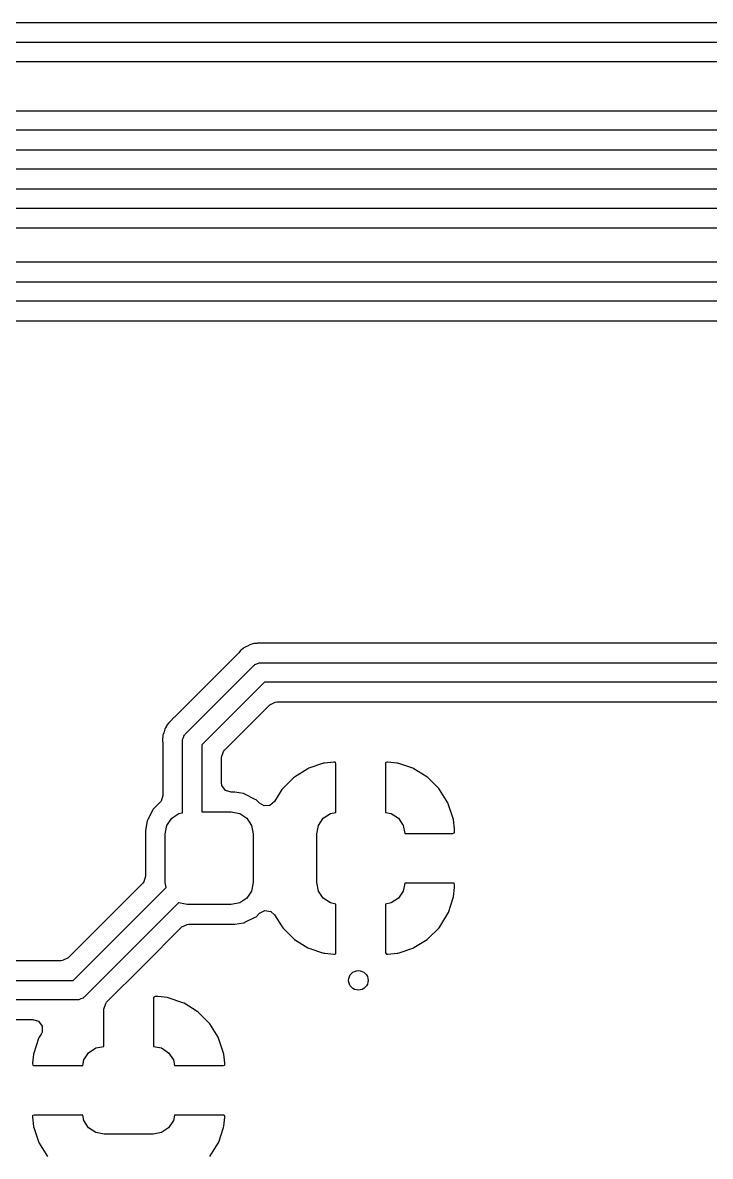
# Model space of a CAD drawing. Extents: x 97 to 313, y -173 to 213.
# Drawn here: x 199.17 to 206.2, y -144.25 to -132.65 of the extents above; entities that cross this region are included whole.
import ezdxf

# ---------------------------------------------------------------- set-up
doc = ezdxf.new("R2010")
doc.units = 0
doc.layers.add('BLACK', color=7, linetype='CONTINUOUS')

msp = doc.modelspace()

# ---------------------------------------------------------------- linework, layer by layer
at = {"layer": 'BLACK', "linetype": 'CONTINUOUS'}
for p, q in [((229.673, -132.649), (193.554, -132.649)), ((193.5, -132.85), (229.7, -132.85)), ((229.659, -133.05), (193.541, -133.05)), ((194.4, -133.55), (226.1, -133.55)), ((226.059, -133.75), (194.441, -133.75)), ((196.091, -133.951), (219.63, -133.951)), ((219.623, -134.149), (196.092, -134.149)), ((195.949, -134.35), (219.65, -134.35)), ((219.609, -134.55), (195.949, -134.55)), ((196.092, -134.75), (219.485, -134.75)), ((210.923, -135.1), (196.042, -135.1)), ((195.899, -135.3), (210.95, -135.3)), ((210.909, -135.5), (195.899, -135.5)), ((196.042, -135.701), (210.785, -135.701)), ((201.368, -139.107), (200.725, -139.75)), ((201.377, -139.097), (201.368, -139.107)), ((201.395, -139.074), (201.377, -139.097)), ((201.403, -139.069), (201.395, -139.074)), ((201.421, -139.054), (201.403, -139.069)), ((201.425, -139.05), (201.421, -139.054)), ((201.43, -139.046), (201.425, -139.05)), ((201.448, -139.038), (201.43, -139.046)), ((201.454, -139.035), (201.448, -139.038)), ((201.467, -139.029), (201.454, -139.035)), ((201.49, -139.015), (201.467, -139.029)), ((201.499, -139.013), (201.49, -139.015)), ((201.501, -139.013), (201.499, -139.013)), ((201.499, -139.013), (201.499, -139.013)), ((201.522, -139.006), (201.501, -139.013)), ((201.533, -139.002), (201.522, -139.006)), ((201.562, -139.001), (201.533, -139.002)), ((201.568, -139), (201.562, -139.001)), ((201.572, -138.999), (201.568, -139)), ((201.592, -138.999), (201.572, -138.999)), ((201.595, -138.999), (201.592, -138.999)), ((201.603, -138.999), (201.595, -138.999)), ((201.645, -138.998), (201.603, -138.999)), ((201.649, -138.999), (201.645, -138.998)), ((201.654, -138.999), (201.649, -138.999)), ((212.073, -138.999), (201.654, -138.999)), ((201.536, -139.226), (201.541, -139.219)), ((201.541, -139.219), (201.563, -139.212)), ((201.563, -139.212), (201.584, -139.201)), ((201.584, -139.201), (201.592, -139.202)), ((201.592, -139.202), (201.6, -139.2)), ((201.6, -139.2), (212.1, -139.2)), ((200.829, -139.929), (201.529, -139.229)), ((201.529, -139.229), (201.536, -139.226)), ((201.641, -139.4), (201, -140.041)), ((212.059, -139.4), (201.641, -139.4)), ((201.229, -140.095), (201.695, -139.629)), ((201.695, -139.629), (201.75, -139.602)), ((201.75, -139.602), (201.765, -139.6)), ((201.765, -139.6), (211.935, -139.6)), ((200.682, -139.793), (200.668, -139.807)), ((200.684, -139.791), (200.682, -139.793)), ((200.712, -139.761), (200.684, -139.791)), ((200.718, -139.755), (200.712, -139.761)), ((200.722, -139.752), (200.718, -139.755)), ((200.725, -139.75), (200.722, -139.752)), ((200.61, -139.916), (200.603, -139.934)), ((200.614, -139.902), (200.61, -139.916)), ((200.616, -139.895), (200.614, -139.902)), ((200.621, -139.876), (200.616, -139.895)), ((200.626, -139.869), (200.621, -139.876)), ((200.627, -139.867), (200.626, -139.869)), ((200.626, -139.869), (200.626, -139.869)), ((200.637, -139.847), (200.627, -139.867)), ((200.638, -139.845), (200.637, -139.847)), ((200.642, -139.837), (200.638, -139.845)), ((200.638, -139.845), (200.638, -139.845)), ((200.662, -139.815), (200.642, -139.837)), ((200.665, -139.811), (200.662, -139.815)), ((200.668, -139.807), (200.665, -139.811)), ((200.597, -139.976), (200.595, -139.985)), ((200.595, -139.985), (200.597, -140.005)), ((200.599, -139.953), (200.597, -139.976)), ((200.597, -140.005), (200.599, -140.014)), ((200.6, -139.941), (200.599, -139.947)), ((200.599, -139.947), (200.599, -139.953)), ((200.599, -140.014), (200.599, -140.027)), ((200.599, -140.027), (200.599, -140.558)), ((200.603, -139.934), (200.6, -139.941)), ((200.8, -140), (200.802, -139.992)), ((200.8, -140.735), (200.8, -140)), ((200.801, -139.984), (200.812, -139.963)), ((200.802, -139.992), (200.801, -139.984)), ((200.812, -139.963), (200.819, -139.941)), ((200.819, -139.941), (200.826, -139.936)), ((200.826, -139.936), (200.829, -139.929)), ((201, -140.041), (201, -140.725)), ((201.2, -140.165), (201.219, -140.107)), ((201.219, -140.107), (201.229, -140.095)), ((201.2, -140.425), (201.2, -140.165)), ((202.244, -140.229), (202.092, -140.28)), ((202.254, -140.227), (202.244, -140.229)), ((202.349, -140.217), (202.254, -140.227)), ((202.354, -140.217), (202.349, -140.217)), ((202.363, -140.217), (202.354, -140.217)), ((202.367, -140.22), (202.363, -140.217)), ((202.371, -140.233), (202.367, -140.22)), ((202.371, -140.731), (202.371, -140.233)), ((202.882, -140.221), (202.879, -140.225)), ((202.879, -140.225), (202.879, -140.731)), ((202.895, -140.217), (202.882, -140.221)), ((202.896, -140.217), (202.895, -140.217)), ((202.901, -140.217), (202.896, -140.217)), ((202.994, -140.227), (202.901, -140.217)), ((203.005, -140.229), (202.994, -140.227)), ((203.156, -140.279), (203.005, -140.229)), ((201.938, -140.376), (201.825, -140.489)), ((201.946, -140.369), (201.938, -140.376)), ((202.082, -140.285), (201.946, -140.369)), ((202.092, -140.28), (202.082, -140.285)), ((203.167, -140.284), (203.156, -140.279)), ((203.302, -140.368), (203.167, -140.284)), ((203.311, -140.375), (203.302, -140.368)), ((203.424, -140.488), (203.311, -140.375)), ((201.205, -140.456), (201.2, -140.425)), ((201.241, -140.506), (201.205, -140.456)), ((201.818, -140.498), (201.743, -140.619)), ((201.825, -140.489), (201.818, -140.498)), ((203.431, -140.496), (203.424, -140.488)), ((203.515, -140.632), (203.431, -140.496)), ((200.581, -140.616), (200.571, -140.628)), ((200.599, -140.558), (200.581, -140.616)), ((201.299, -140.524), (201.241, -140.506)), ((201.333, -140.524), (201.299, -140.524)), ((201.337, -140.525), (201.333, -140.524)), ((201.425, -140.539), (201.337, -140.525)), ((201.337, -140.525), (201.337, -140.525)), ((201.433, -140.54), (201.425, -140.539)), ((201.425, -140.539), (201.425, -140.539)), ((201.44, -140.544), (201.433, -140.54)), ((201.546, -140.598), (201.44, -140.544)), ((201.44, -140.544), (201.44, -140.544)), ((201.553, -140.601), (201.546, -140.598)), ((201.546, -140.598), (201.546, -140.598)), ((201.589, -140.637), (201.553, -140.601)), ((200.498, -140.704), (200.444, -140.81)), ((200.501, -140.697), (200.498, -140.704)), ((200.498, -140.704), (200.498, -140.704)), ((200.571, -140.628), (200.501, -140.697)), ((201, -140.725), (201.3, -140.725)), ((201.3, -140.725), (201.386, -140.742)), ((201.635, -140.663), (201.589, -140.637)), ((201.696, -140.659), (201.635, -140.663)), ((201.743, -140.619), (201.696, -140.659)), ((202.314, -140.742), (202.371, -140.731)), ((202.879, -140.731), (202.936, -140.742)), ((203.52, -140.642), (203.515, -140.632)), ((203.571, -140.794), (203.52, -140.642)), ((200.44, -140.817), (200.424, -140.917)), ((200.444, -140.81), (200.44, -140.817)), ((200.642, -140.864), (200.691, -140.791)), ((200.691, -140.791), (200.764, -140.742)), ((200.764, -140.742), (200.8, -140.735)), ((201.386, -140.742), (201.459, -140.791)), ((201.459, -140.791), (201.508, -140.864)), ((202.192, -140.864), (202.241, -140.791)), ((202.241, -140.791), (202.314, -140.742)), ((202.936, -140.742), (203.009, -140.791)), ((203.009, -140.791), (203.058, -140.864)), ((203.573, -140.804), (203.571, -140.794)), ((203.583, -140.899), (203.573, -140.804)), ((200.424, -140.917), (200.424, -141.385)), ((200.625, -140.95), (200.642, -140.864)), ((200.625, -141.45), (200.625, -140.95)), ((201.508, -140.864), (201.525, -140.95)), ((201.525, -140.95), (201.525, -141.45)), ((202.175, -140.95), (202.192, -140.864)), ((202.175, -141.45), (202.175, -140.95)), ((203.058, -140.864), (203.074, -140.946)), ((203.074, -140.946), (203.567, -140.946)), ((203.567, -140.946), (203.58, -140.942)), ((203.58, -140.942), (203.583, -140.938)), ((203.583, -140.904), (203.583, -140.899)), ((203.583, -140.938), (203.583, -140.904)), ((200.424, -141.385), (200.406, -141.443)), ((200.396, -141.455), (199.63, -142.221)), ((199.684, -142.45), (200.635, -141.499)), ((200.406, -141.443), (200.396, -141.455)), ((200.635, -141.499), (200.625, -141.45)), ((201.508, -141.536), (201.459, -141.609)), ((201.525, -141.45), (201.508, -141.536)), ((202.192, -141.536), (202.175, -141.45)), ((202.241, -141.609), (202.192, -141.536)), ((203.058, -141.536), (203.009, -141.609)), ((203.074, -141.454), (203.058, -141.536)), ((203.575, -141.454), (203.074, -141.454)), ((203.573, -141.594), (203.583, -141.501)), ((203.579, -141.457), (203.575, -141.454)), ((203.583, -141.47), (203.579, -141.457)), ((203.583, -141.496), (203.583, -141.47)), ((203.583, -141.501), (203.583, -141.496)), ((200.761, -141.656), (199.796, -142.621)), ((200.764, -141.658), (200.761, -141.656)), ((200.85, -141.675), (200.764, -141.658)), ((201.386, -141.658), (201.3, -141.675)), ((201.459, -141.609), (201.386, -141.658)), ((202.314, -141.658), (202.241, -141.609)), ((202.371, -141.669), (202.314, -141.658)), ((202.936, -141.658), (202.879, -141.669)), ((203.009, -141.609), (202.936, -141.658)), ((203.521, -141.756), (203.571, -141.605)), ((203.571, -141.605), (203.573, -141.594)), ((201.3, -141.675), (200.85, -141.675)), ((201.553, -141.799), (201.589, -141.763)), ((201.589, -141.763), (201.643, -141.735)), ((201.643, -141.735), (201.704, -141.745)), ((201.704, -141.745), (201.743, -141.781)), ((202.371, -142.175), (202.371, -141.669)), ((202.879, -141.669), (202.879, -142.167)), ((203.432, -141.902), (203.516, -141.767)), ((203.516, -141.767), (203.521, -141.756)), ((200.795, -141.904), (200.85, -141.877)), ((200.85, -141.877), (200.865, -141.875)), ((200.865, -141.875), (201.333, -141.875)), ((201.333, -141.875), (201.337, -141.875)), ((201.337, -141.875), (201.425, -141.861)), ((201.337, -141.875), (201.337, -141.875)), ((201.425, -141.861), (201.433, -141.86)), ((201.425, -141.861), (201.425, -141.861)), ((201.433, -141.86), (201.44, -141.856)), ((201.44, -141.856), (201.546, -141.802)), ((201.546, -141.802), (201.553, -141.799)), ((201.546, -141.802), (201.546, -141.802)), ((201.743, -141.781), (201.819, -141.904)), ((200.396, -142.304), (200.795, -141.904)), ((201.819, -141.904), (201.826, -141.912)), ((201.826, -141.912), (201.939, -142.025)), ((203.312, -142.024), (203.425, -141.911)), ((203.425, -141.911), (203.432, -141.902)), ((201.939, -142.025), (201.948, -142.032)), ((201.948, -142.032), (202.083, -142.116)), ((202.083, -142.116), (202.094, -142.121)), ((202.094, -142.121), (202.245, -142.171)), ((203.006, -142.171), (203.158, -142.12)), ((203.158, -142.12), (203.168, -142.115)), ((203.168, -142.115), (203.304, -142.031)), ((203.304, -142.031), (203.312, -142.024)), ((199.63, -142.221), (199.575, -142.248)), ((202.245, -142.171), (202.256, -142.173)), ((202.256, -142.173), (202.349, -142.183)), ((202.349, -142.183), (202.354, -142.183)), ((202.354, -142.183), (202.355, -142.183)), ((202.355, -142.183), (202.368, -142.179)), ((202.368, -142.179), (202.371, -142.175)), ((202.879, -142.167), (202.883, -142.18)), ((202.883, -142.18), (202.887, -142.183)), ((202.887, -142.183), (202.896, -142.183)), ((202.896, -142.183), (202.901, -142.183)), ((202.901, -142.183), (202.996, -142.173)), ((202.996, -142.173), (203.006, -142.171)), ((199.56, -142.249), (198.954, -142.249)), ((199.575, -142.248), (199.56, -142.249)), ((200.025, -142.675), (200.396, -142.304)), ((198.9, -142.45), (199.684, -142.45)), ((199.725, -142.65), (198.941, -142.65)), ((199.733, -142.648), (199.725, -142.65)), ((199.741, -142.649), (199.733, -142.648)), ((199.762, -142.638), (199.741, -142.649)), ((199.784, -142.631), (199.762, -142.638)), ((199.789, -142.624), (199.784, -142.631)), ((199.796, -142.621), (199.789, -142.624)), ((199.996, -142.745), (200.015, -142.687)), ((200.015, -142.687), (200.025, -142.675)), ((200.507, -142.621), (200.504, -142.625)), ((200.504, -142.625), (200.504, -143.126)), ((200.52, -142.617), (200.507, -142.621)), ((200.546, -142.617), (200.52, -142.617)), ((200.551, -142.617), (200.546, -142.617)), ((200.644, -142.627), (200.551, -142.617)), ((200.655, -142.629), (200.644, -142.627)), ((200.806, -142.679), (200.655, -142.629)), ((200.817, -142.684), (200.806, -142.679)), ((200.952, -142.768), (200.817, -142.684)), ((199.996, -143.126), (199.996, -142.745)), ((200.961, -142.775), (200.952, -142.768)), ((201.074, -142.888), (200.961, -142.775)), ((199.065, -142.85), (199.269, -142.85)), ((199.269, -142.85), (199.328, -142.869)), ((199.328, -142.869), (199.364, -142.919)), ((199.364, -142.919), (199.364, -142.98)), ((201.081, -142.896), (201.074, -142.888)), ((201.165, -143.032), (201.081, -142.896)), ((199.329, -143.044), (199.279, -143.195)), ((199.334, -143.033), (199.329, -143.044)), ((199.354, -143.001), (199.334, -143.033)), ((199.364, -142.98), (199.354, -143.001)), ((201.17, -143.042), (201.165, -143.032)), ((201.221, -143.194), (201.17, -143.042)), ((199.841, -143.191), (199.914, -143.142)), ((199.914, -143.142), (199.996, -143.126)), ((200.504, -143.126), (200.586, -143.142)), ((200.586, -143.142), (200.659, -143.191)), ((199.277, -143.206), (199.267, -143.299)), ((199.279, -143.195), (199.277, -143.206)), ((199.781, -143.321), (199.792, -143.264)), ((199.792, -143.264), (199.841, -143.191)), ((200.659, -143.191), (200.708, -143.264)), ((200.708, -143.264), (200.719, -143.321)), ((201.223, -143.204), (201.221, -143.194)), ((201.233, -143.299), (201.223, -143.204)), ((199.267, -143.299), (199.267, -143.304)), ((199.267, -143.304), (199.267, -143.305)), ((199.267, -143.305), (199.271, -143.318)), ((199.271, -143.318), (199.275, -143.321)), ((199.275, -143.321), (199.781, -143.321)), ((200.719, -143.321), (201.217, -143.321)), ((201.217, -143.321), (201.23, -143.317)), ((201.23, -143.317), (201.233, -143.313)), ((201.233, -143.304), (201.233, -143.299)), ((201.233, -143.313), (201.233, -143.304)), ((199.27, -143.833), (199.267, -143.837)), ((199.267, -143.837), (199.267, -143.846)), ((199.267, -143.846), (199.267, -143.851)), ((199.267, -143.851), (199.277, -143.946)), ((199.283, -143.829), (199.27, -143.833)), ((199.781, -143.829), (199.283, -143.829)), ((199.792, -143.886), (199.781, -143.829)), ((200.719, -143.829), (200.708, -143.886)), ((201.225, -143.829), (200.719, -143.829)), ((201.223, -143.944), (201.233, -143.851)), ((201.229, -143.832), (201.225, -143.829)), ((201.233, -143.845), (201.229, -143.832)), ((201.233, -143.846), (201.233, -143.845)), ((201.233, -143.851), (201.233, -143.846)), ((199.277, -143.946), (199.279, -143.956)), ((199.279, -143.956), (199.33, -144.108)), ((199.841, -143.959), (199.792, -143.886)), ((199.914, -144.008), (199.841, -143.959)), ((200.659, -143.959), (200.586, -144.008)), ((200.708, -143.886), (200.659, -143.959)), ((201.171, -144.106), (201.221, -143.955)), ((201.221, -143.955), (201.223, -143.944)), ((200, -144.025), (199.914, -144.008)), ((200.5, -144.025), (200, -144.025)), ((200.586, -144.008), (200.5, -144.025)), ((199.33, -144.108), (199.335, -144.118)), ((199.335, -144.118), (199.419, -144.254)), ((201.082, -144.252), (201.166, -144.117)), ((201.166, -144.117), (201.171, -144.106))]:
    msp.add_line(p, q, dxfattribs=at)
at = {"layer": 'BLACK'}
msp.add_circle((202.6, -142.45), 0.1, dxfattribs=at)

doc.saveas('drawing.dxf')
